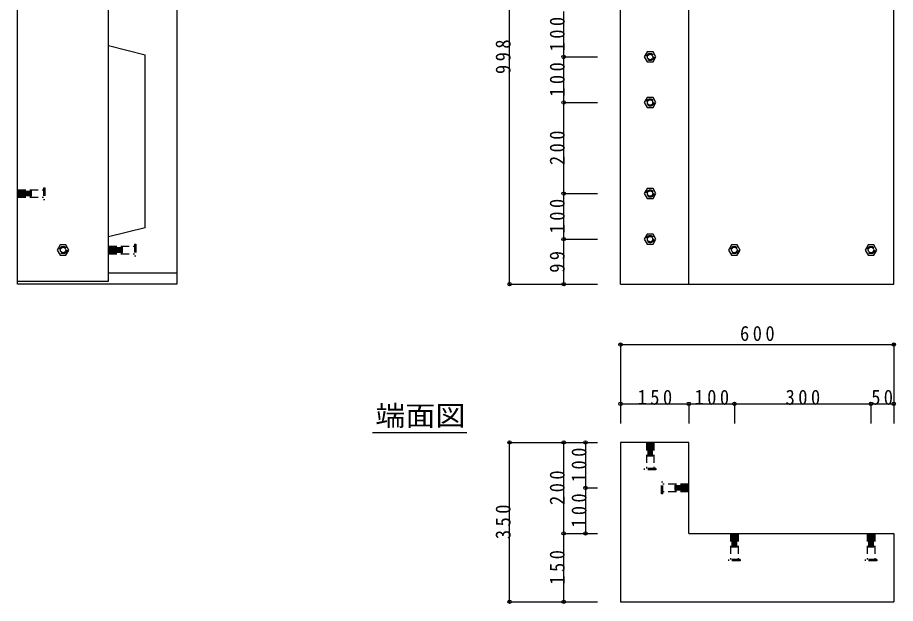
# Model space of a CAD drawing. Units: millimetres at full size, sheet at 1:15. Extents: x -2187 to 1457, y -1236 to 1290.
# Drawn here: x -471 to 1457, y -1236 to 51 of the extents above; entities that cross this region are included whole.
import ezdxf
from ezdxf.enums import TextEntityAlignment as Align

# ---------------------------------------------------------------- set-up
doc = ezdxf.new("R2010")
doc.units = ezdxf.units.MM
doc.header["$LTSCALE"] = 15
doc.header["$PDMODE"] = 32
doc.header["$PDSIZE"] = 7.5
doc.linetypes.add('DASHED1', pattern=[1.8, 1.2, -0.6])
doc.layers.add('0-1_躯体', color=3, linetype='DASHED1')
doc.layers.add('0-3_建具', color=7, linetype='Continuous')
doc.styles.add('ＭＳ ゴシック', font='')
doc.styles.get('ＭＳ ゴシック').set_extended_font_data('MS Gothic')

msp = doc.modelspace()

# ---------------------------------------------------------------- linework, layer by layer
at = {"layer": '0-1_躯体', "linetype": 'Continuous'}
for p, q in [((-120.9, 1063.28), (-120.9, -534.72)), ((853.08, -534.72), (853.08, 463.28)), ((1003.08, -534.72), (1003.08, 463.28)), ((1453.08, -534.72), (1453.08, 463.28)), ((-270.9, -10.72), (-190.9, -30.72)), ((-190.9, -410.72), (-190.9, -30.72)), ((-190.9, -410.72), (-270.9, -430.72)), ((-270.9, -509.72), (-120.9, -509.72)), ((-120.9, -534.72), (-470.9, -534.72)), ((853.08, -534.72), (1453.08, -534.72)), ((853.08, -882.22), (853.08, -1232.22)), ((1003.08, -882.22), (853.08, -882.22)), ((1003.08, -1082.22), (1003.08, -882.22)), ((1003.08, -1082.22), (1003.08, -882.22)), ((1003.08, -1082.22), (1453.08, -1082.22)), ((853.08, -1232.22), (1453.08, -1232.22))]:
    msp.add_line(p, q, dxfattribs=at)
at = {"layer": '0-1_躯体'}
for p, q in [((-470.9, -327.47), (-413.9, -327.47)), ((-413.9, -322.97), (-413.9, -348.47)), ((-470.9, -329.72), (-440.9, -329.72)), ((-470.9, -341.72), (-440.9, -341.72)), ((-470.9, -343.97), (-413.9, -343.97)), ((-468.9, -329.72), (-468.9, -341.72)), ((-466.9, -329.72), (-466.9, -341.72)), ((-464.9, -329.72), (-464.9, -341.72)), ((-462.9, -329.72), (-462.9, -341.72)), ((-460.9, -329.72), (-460.9, -341.72)), ((-458.9, -329.72), (-458.9, -341.72)), ((-456.9, -329.72), (-456.9, -341.72)), ((-454.9, -329.72), (-454.9, -341.72)), ((-452.9, -329.72), (-452.9, -341.72)), ((-450.9, -329.72), (-450.9, -341.72)), ((-448.9, -329.72), (-448.9, -341.72)), ((-446.9, -329.72), (-446.9, -341.72)), ((-444.9, -329.72), (-444.9, -341.72)), ((-442.9, -329.72), (-442.9, -341.72)), ((-440.9, -329.72), (-440.9, -341.72)), ((-413.9, -348.47), (-410.9, -348.47)), ((-270.9, -451.47), (-213.9, -451.47)), ((-270.9, -453.72), (-240.9, -453.72)), ((-268.9, -453.72), (-268.9, -465.72)), ((-266.9, -453.72), (-266.9, -465.72)), ((-264.9, -453.72), (-264.9, -465.72)), ((-262.9, -453.72), (-262.9, -465.72)), ((-260.9, -453.72), (-260.9, -465.72)), ((-258.9, -453.72), (-258.9, -465.72)), ((-256.9, -453.72), (-256.9, -465.72)), ((-254.9, -453.72), (-254.9, -465.72)), ((-252.9, -453.72), (-252.9, -465.72)), ((-250.9, -453.72), (-250.9, -465.72)), ((-248.9, -453.72), (-248.9, -465.72)), ((-246.9, -453.72), (-246.9, -465.72)), ((-244.9, -453.72), (-244.9, -465.72)), ((-242.9, -453.72), (-242.9, -465.72)), ((-240.9, -453.72), (-240.9, -465.72)), ((-213.9, -446.97), (-213.9, -472.47)), ((-270.9, -465.72), (-240.9, -465.72)), ((-270.9, -467.97), (-213.9, -467.97)), ((-213.9, -472.47), (-210.9, -472.47)), ((909.83, -882.22), (909.83, -939.22)), ((912.08, -882.22), (912.08, -912.22)), ((924.08, -884.22), (912.08, -884.22)), ((924.08, -886.22), (912.08, -886.22)), ((924.08, -882.22), (924.08, -912.22)), ((926.33, -882.22), (926.33, -939.22)), ((924.08, -888.22), (912.08, -888.22)), ((924.08, -890.22), (912.08, -890.22)), ((924.08, -892.22), (912.08, -892.22)), ((924.08, -894.22), (912.08, -894.22)), ((924.08, -896.22), (912.08, -896.22)), ((924.08, -898.22), (912.08, -898.22)), ((924.08, -900.22), (912.08, -900.22)), ((924.08, -902.22), (912.08, -902.22)), ((924.08, -904.22), (912.08, -904.22)), ((924.08, -906.22), (912.08, -906.22)), ((924.08, -908.22), (912.08, -908.22)), ((924.08, -910.22), (912.08, -910.22)), ((924.08, -912.22), (912.08, -912.22)), ((905.33, -939.22), (905.33, -942.22)), ((930.83, -939.22), (905.33, -939.22)), ((946.08, -969.47), (943.08, -969.47)), ((946.08, -994.97), (946.08, -969.47)), ((1003.08, -973.97), (946.08, -973.97)), ((1003.08, -976.22), (973.08, -976.22)), ((973.08, -988.22), (973.08, -976.22)), ((975.08, -988.22), (975.08, -976.22)), ((977.08, -988.22), (977.08, -976.22)), ((979.08, -988.22), (979.08, -976.22)), ((981.08, -988.22), (981.08, -976.22)), ((983.08, -988.22), (983.08, -976.22)), ((985.08, -988.22), (985.08, -976.22)), ((987.08, -988.22), (987.08, -976.22)), ((989.08, -988.22), (989.08, -976.22)), ((991.08, -988.22), (991.08, -976.22)), ((993.08, -988.22), (993.08, -976.22)), ((995.08, -988.22), (995.08, -976.22)), ((997.08, -988.22), (997.08, -976.22)), ((999.08, -988.22), (999.08, -976.22)), ((1001.08, -988.22), (1001.08, -976.22)), ((1003.08, -990.47), (946.08, -990.47)), ((1003.08, -988.22), (973.08, -988.22)), ((1094.83, -1082.22), (1094.83, -1139.22)), ((1097.08, -1082.22), (1097.08, -1112.22)), ((1109.08, -1084.22), (1097.08, -1084.22)), ((1109.08, -1086.22), (1097.08, -1086.22)), ((1109.08, -1088.22), (1097.08, -1088.22)), ((1109.08, -1090.22), (1097.08, -1090.22)), ((1109.08, -1092.22), (1097.08, -1092.22)), ((1109.08, -1094.22), (1097.08, -1094.22)), ((1109.08, -1096.22), (1097.08, -1096.22)), ((1109.08, -1098.22), (1097.08, -1098.22)), ((1109.08, -1082.22), (1109.08, -1112.22)), ((1111.33, -1082.22), (1111.33, -1139.22)), ((1394.83, -1082.22), (1394.83, -1139.22)), ((1397.08, -1082.22), (1397.08, -1112.22)), ((1409.08, -1084.22), (1397.08, -1084.22)), ((1409.08, -1086.22), (1397.08, -1086.22)), ((1409.08, -1088.22), (1397.08, -1088.22)), ((1409.08, -1090.22), (1397.08, -1090.22)), ((1409.08, -1092.22), (1397.08, -1092.22)), ((1409.08, -1094.22), (1397.08, -1094.22)), ((1409.08, -1096.22), (1397.08, -1096.22)), ((1409.08, -1098.22), (1397.08, -1098.22)), ((1409.08, -1082.22), (1409.08, -1112.22)), ((1411.33, -1082.22), (1411.33, -1139.22)), ((1109.08, -1100.22), (1097.08, -1100.22)), ((1109.08, -1102.22), (1097.08, -1102.22)), ((1109.08, -1104.22), (1097.08, -1104.22)), ((1109.08, -1106.22), (1097.08, -1106.22)), ((1109.08, -1108.22), (1097.08, -1108.22)), ((1109.08, -1110.22), (1097.08, -1110.22)), ((1109.08, -1112.22), (1097.08, -1112.22)), ((1409.08, -1100.22), (1397.08, -1100.22)), ((1409.08, -1102.22), (1397.08, -1102.22)), ((1409.08, -1104.22), (1397.08, -1104.22)), ((1409.08, -1106.22), (1397.08, -1106.22)), ((1409.08, -1108.22), (1397.08, -1108.22)), ((1409.08, -1110.22), (1397.08, -1110.22)), ((1409.08, -1112.22), (1397.08, -1112.22)), ((1090.33, -1139.22), (1090.33, -1142.22)), ((1115.83, -1139.22), (1090.33, -1139.22)), ((1390.33, -1139.22), (1390.33, -1142.22)), ((1415.83, -1139.22), (1390.33, -1139.22))]:
    msp.add_line(p, q, dxfattribs=at)
at = {"layer": '0-1_躯体', "linetype": 'Continuous'}
for points in [[(-470.9, -534.72), (-470.9, 1063.28), (-120.9, 1063.28)], [(-470.9, -528.47), (-270.9, -528.47), (-270.9, 1057.03)], [(1003.08, -1082.22), (1453.08, -1082.22), (1453.08, -1232.22)]]:
    msp.add_lwpolyline(points, dxfattribs=at)
at = {"layer": '0-1_躯体'}
for points in [[(930.83, -35.72), (924.46, -24.68), (911.71, -24.68), (905.33, -35.72), (911.71, -46.76), (924.46, -46.76)], [(930.83, -135.72), (924.46, -124.68), (911.71, -124.68), (905.33, -135.72), (911.71, -146.76), (924.46, -146.76)], [(930.83, -335.72), (924.46, -324.68), (911.71, -324.68), (905.33, -335.72), (911.71, -346.76), (924.46, -346.76)], [(930.83, -435.72), (924.46, -424.68), (911.71, -424.68), (905.33, -435.72), (911.71, -446.76), (924.46, -446.76)], [(-358.15, -459.72), (-364.53, -448.68), (-377.28, -448.68), (-383.65, -459.72), (-377.28, -470.76), (-364.53, -470.76)], [(1115.83, -459.72), (1109.46, -448.68), (1096.71, -448.68), (1090.33, -459.72), (1096.71, -470.76), (1109.46, -470.76)], [(1415.83, -459.72), (1409.46, -448.68), (1396.71, -448.68), (1390.33, -459.72), (1396.71, -470.76), (1409.46, -470.76)]]:
    msp.add_lwpolyline(points, close=True, dxfattribs=at)
for points in [[(-413.9, -322.97), (-410.9, -322.97), (-410.9, -348.47)], [(-213.9, -446.97), (-210.9, -446.97), (-210.9, -472.47)], [(930.83, -939.22), (930.83, -942.22), (905.33, -942.22)], [(946.08, -994.97), (943.08, -994.97), (943.08, -969.47)], [(1115.83, -1139.22), (1115.83, -1142.22), (1090.33, -1142.22)], [(1415.83, -1139.22), (1415.83, -1142.22), (1390.33, -1142.22)]]:
    msp.add_lwpolyline(points, dxfattribs=at)
for centre in [(918.08, -35.72), (918.08, -135.72), (918.08, -335.72), (918.08, -435.72), (-370.9, -459.72), (1103.08, -459.72), (1403.08, -459.72)]:
    msp.add_circle(centre, 8, dxfattribs=at)
at = {"layer": '0-1_躯体', "linetype": 'Continuous'}
for centre in [(918.08, -35.72), (918.08, -135.72), (918.08, -335.72), (918.08, -435.72), (-370.9, -459.72), (1103.08, -459.72), (1403.08, -459.72)]:
    msp.add_circle(centre, 6, dxfattribs=at)
at = {"layer": '0-3_建具'}
for p, q in [((609.59, -534.72), (609.59, 463.28)), ((728.37, -35.72), (728.37, 64.28)), ((728.37, -135.72), (728.37, -35.72)), ((728.37, -35.72), (802.36, -35.72)), ((728.37, -335.72), (728.37, -135.72)), ((728.37, -135.72), (802.36, -135.72)), ((728.37, -435.72), (728.37, -335.72)), ((728.37, -335.72), (802.36, -335.72)), ((728.37, -534.72), (728.37, -435.72)), ((728.37, -435.72), (802.36, -435.72)), ((609.59, -534.72), (728.37, -534.72)), ((728.37, -534.72), (802.36, -534.72)), ((853.08, -667.37), (1453.08, -667.37)), ((853.08, -667.37), (853.08, -797.5)), ((1453.08, -667.37), (1453.08, -797.5)), ((853.08, -797.5), (1003.08, -797.5)), ((853.08, -797.5), (853.08, -840.82)), ((1003.08, -797.5), (1003.08, -840.82)), ((1003.08, -797.5), (1103.08, -797.5)), ((1103.08, -797.5), (1103.08, -840.82)), ((1103.08, -797.5), (1403.08, -797.5)), ((1403.08, -797.5), (1403.08, -840.82)), ((1403.08, -797.5), (1453.08, -797.5)), ((1403.08, -797.5), (1403.08, -840.82)), ((1453.08, -797.5), (1453.08, -840.82)), ((609.59, -1232.22), (609.59, -882.22)), ((609.59, -882.22), (728.37, -882.22)), ((728.37, -1082.22), (728.37, -882.22)), ((728.37, -882.22), (802.36, -882.22)), ((776.26, -882.22), (776.26, -982.22)), ((776.26, -882.22), (802.36, -882.22)), ((776.26, -982.22), (802.36, -982.22)), ((776.26, -982.22), (776.26, -1082.22)), ((728.37, -1232.22), (728.37, -1082.22)), ((728.37, -1082.22), (802.36, -1082.22)), ((776.26, -1082.22), (802.36, -1082.22)), ((609.59, -1232.22), (728.37, -1232.22)), ((728.37, -1232.22), (802.36, -1232.22))]:
    msp.add_line(p, q, dxfattribs=at)
at = {"layer": '0-3_建具', "color": 2}
msp.add_line((515.82, -861.21), (308.3, -861.21), dxfattribs=at)
at = {"layer": '0-3_建具'}
for p in [(728.37, -35.72), (728.37, -135.72), (728.37, -335.72), (728.37, -435.72), (609.59, -534.72), (728.37, -534.72), (853.08, -667.37), (1453.08, -667.37), (853.08, -797.5), (1003.08, -797.5), (1103.08, -797.5), (1403.08, -797.5), (1453.08, -797.5), (609.59, -882.22), (728.37, -882.22), (776.26, -882.22), (776.26, -982.22), (728.37, -1082.22), (776.26, -1082.22), (609.59, -1232.22), (728.37, -1232.22)]:
    msp.add_point(p, dxfattribs=at)

# ---------------------------------------------------------------- texts
at = {"layer": '0-3_建具', "style": 'ＭＳ ゴシック', "width": 1.1}
msp.add_text('端面図', height=43.99, dxfattribs=at).set_placement((314.72, -858.72), align=Align.BOTTOM_LEFT)
at = {"layer": '0-3_建具', "char_height": 32.99, "attachment_point": 7, "rotation": 90, "style": 'ＭＳ ゴシック'}
for s, insert in [('\\T1.37;\\W0.9;100', (730.87, -23.22)), ('\\T1.38;\\W0.9;998', (612.09, -73.22)), ('\\T1.38;\\W0.9;100', (730.87, -123.22)), ('\\T1.38;\\W0.9;200', (730.87, -273.22)), ('\\T1.38;\\W0.9;100', (730.87, -423.22)), ('\\T1.36;\\W0.9;99', (730.87, -509.6)), ('\\T1.38;\\W0.9;100', (778.76, -969.72)), ('\\T1.38;\\W0.9;200', (730.87, -1019.72)), ('\\T1.37;\\W0.9;100', (778.76, -1069.72)), ('\\T1.38;\\W0.9;350', (612.09, -1094.72)), ('\\T1.38;\\W0.9;150', (730.87, -1194.72))]:
    msp.add_mtext(s, dxfattribs=dict(at, insert=insert))
at = {"layer": '0-3_建具', "char_height": 32.99, "attachment_point": 7, "style": 'ＭＳ ゴシック'}
for s, insert in [('\\T1.38;\\W0.9;600', (1115.58, -659.87)), ('\\T1.38;\\W0.9;150', (890.58, -800)), ('\\T1.38;\\W0.9;100', (1015.58, -800)), ('\\T1.38;\\W0.9;300', (1215.58, -800)), ('\\T1.36;\\W0.9;50', (1403.71, -800))]:
    msp.add_mtext(s, dxfattribs=dict(at, insert=insert))

doc.saveas('drawing.dxf')
